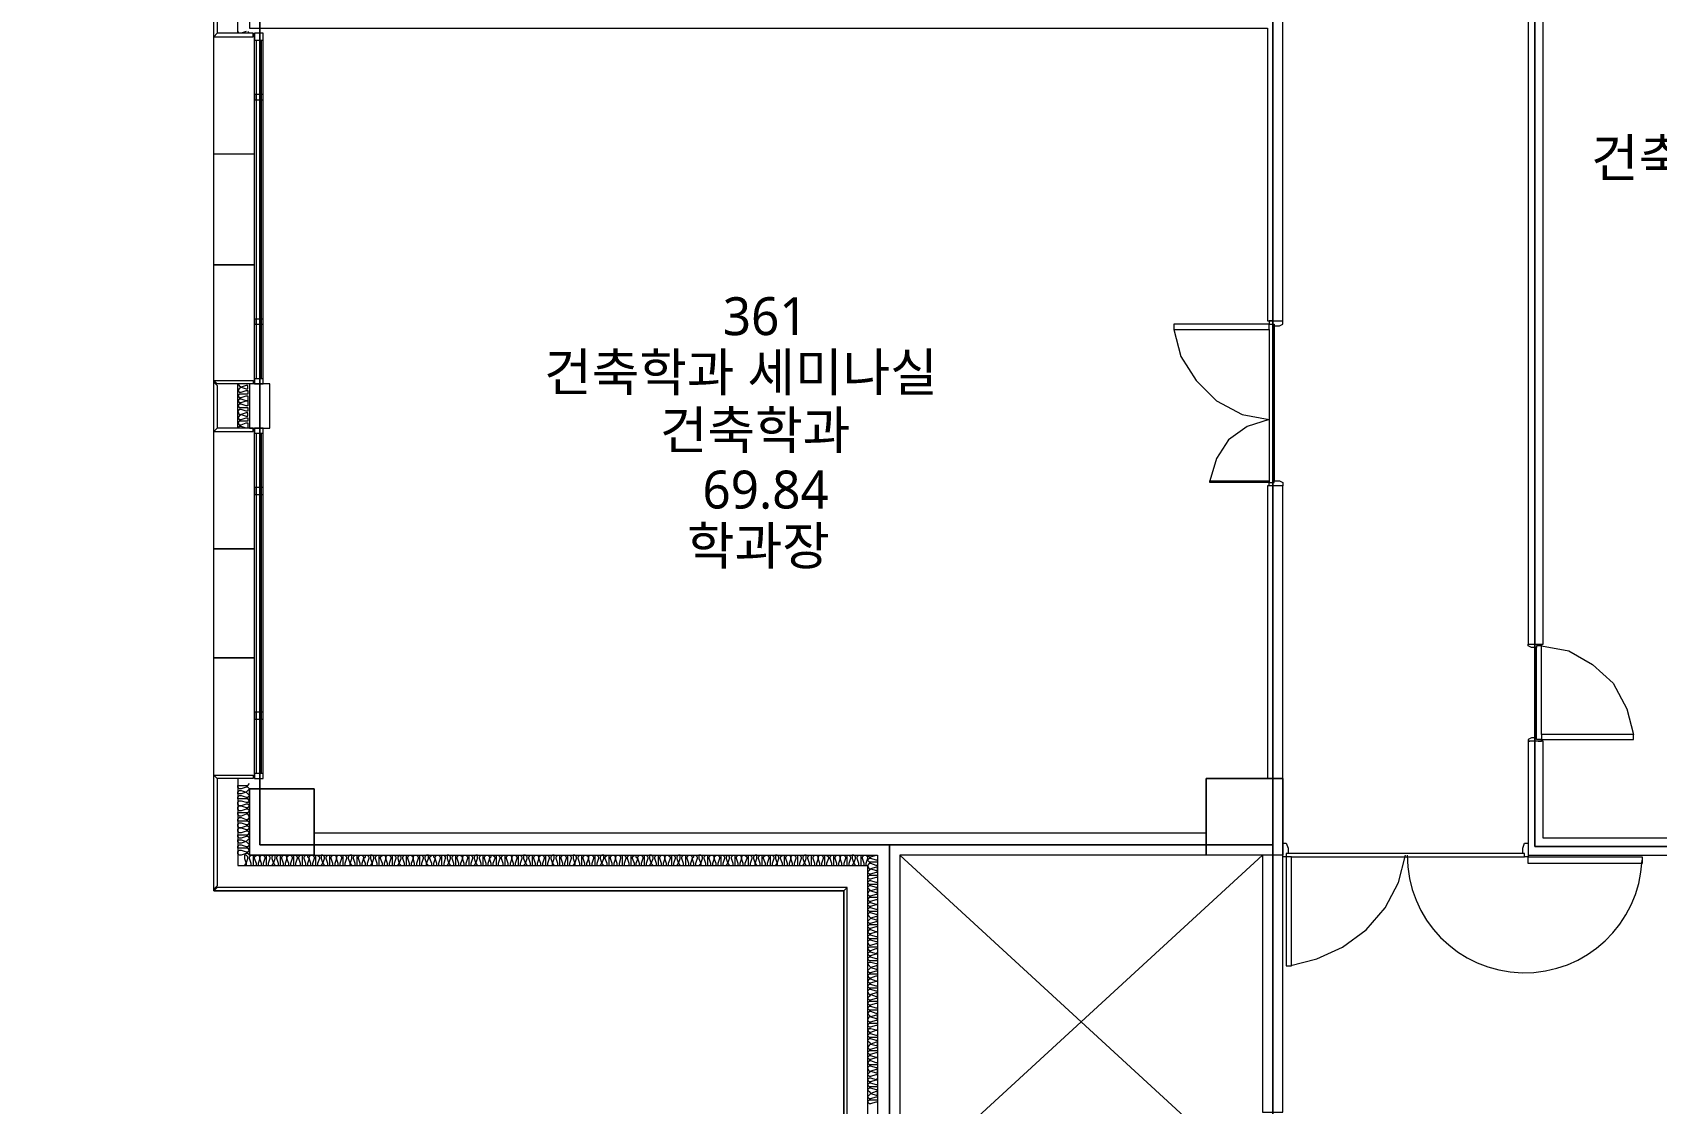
# Model space of a CAD drawing. Header units: millimetres. Extents: x -4020 to 126975, y -1911 to 106713.
# Drawn here: x 60364 to 75194, y 39855 to 49640 of the extents above; entities that cross this region are included whole.
import ezdxf

# ---------------------------------------------------------------- set-up
doc = ezdxf.new("R2010")
doc.units = ezdxf.units.MM
doc.layers.add('PDF_문자', color=7, linetype='Continuous')
doc.layers.add('PDF_형상', color=7, linetype='Continuous')
doc.styles.add('PDF 맑은 고딕', font='malgun.ttf')

msp = doc.modelspace()

# ---------------------------------------------------------------- linework, layer by layer
at = {"layer": 'PDF_형상', "lineweight": 5}
for points in [[(67772, 39389), (67772, 41798), (62020, 41798), (62020, 84002)], [(79290, 42202), (74083, 42202), (74083, 53721)], [(62238, 49633), (62238, 51918)], [(68487, 50674), (68487, 51280), (62533, 51280), (62533, 51918), (62346, 51918), (62346, 49679), (71642, 49679), (71642, 47006), (71782, 47006), (71782, 49881), (70290, 49881)], [(45434, 38969), (49196, 38969), (52942, 38969), (56688, 38969), (60434, 38969), (64445, 38969), (68191, 38969), (68191, 42218), (62440, 42218), (62440, 46073), (62440, 49773)], [(71689, 49773), (71689, 42218), (71689, 34539), (71689, 30979), (68191, 30979), (67041, 30979), (67041, 29704), (64445, 29704), (60434, 29704), (56688, 29704), (52942, 29704), (49196, 29704), (45434, 29704)], [(62315, 49648), (62269, 49633), (62253, 49633), (62238, 49648)], [(62346, 49633), (62331, 49648)], [(62393, 46430), (62393, 49633)], [(62409, 46477), (62409, 49571)], [(62455, 46477), (62455, 49571)], [(62471, 46430), (62471, 49633)], [(62393, 48529), (62020, 48529)], [(70787, 46928), (70849, 46679), (70989, 46462), (71176, 46275), (71409, 46151), (71658, 46104), (71456, 46042), (71285, 45918), (71176, 45747), (71114, 45544)], [(71689, 47006), (71658, 47006), (71658, 46975), (71704, 46975), (71704, 46959), (71751, 46959), (71782, 46975), (71782, 47006)], [(71658, 46928), (71658, 45544)], [(71704, 46959), (71704, 45544)], [(62393, 42824), (62393, 46026)], [(62409, 42871), (62409, 45980)], [(62455, 42871), (62455, 45980)], [(62471, 42824), (62471, 46026)], [(71689, 45498), (71658, 45498), (71658, 45529), (71704, 45529), (71704, 45544), (71751, 45544), (71782, 45529), (71782, 45498)], [(71782, 42218), (71782, 42233), (71813, 42233), (71829, 42187), (71829, 42140), (71813, 42140), (71813, 42109), (71782, 42109), (71782, 42125), (68285, 42125), (68285, 39078), (71596, 42125), (71596, 39777), (71782, 39777), (71782, 45498), (71642, 45498), (71642, 42824)], [(74114, 44052), (74145, 44052), (74145, 44037), (74098, 44037), (74098, 44021), (74052, 44021), (74021, 44037), (74021, 44052), (74036, 44052)], [(74098, 43197), (74098, 44021)], [(74145, 43228), (74145, 44037), (74394, 43990), (74611, 43866), (74798, 43695), (74922, 43461), (74984, 43228)], [(74114, 43166), (74145, 43166), (74145, 43182), (74098, 43182), (74098, 43197), (74052, 43197), (74021, 43182), (74021, 43166), (74036, 43166)], [(80440, 42280), (74160, 42280), (74160, 43166), (74021, 43166), (74021, 42125), (79197, 42125), (79197, 42031), (79383, 42031), (79383, 42125), (81047, 42125), (81047, 42731), (80440, 42731), (81047, 42731), (81047, 42125), (79383, 42125), (79383, 42031), (79197, 42031), (79197, 42125)], [(62238, 42824), (62238, 42031), (67989, 42031), (67989, 39171)], [(62346, 42125), (62331, 42140), (62315, 42140), (62269, 42125), (62253, 42125), (62238, 42140), (62238, 42156), (62253, 42171), (62269, 42171), (62315, 42156), (62331, 42156), (62346, 42171), (62331, 42187), (62315, 42187), (62269, 42187), (62253, 42187), (62238, 42187), (62238, 42202), (62253, 42218), (62269, 42218), (62315, 42202), (62331, 42202), (62346, 42218), (62331, 42233), (62315, 42249), (62269, 42233), (62253, 42233), (62238, 42249), (62238, 42265), (62253, 42265), (62269, 42265), (62315, 42249), (62331, 42265), (62346, 42280), (62331, 42296), (62315, 42296), (62269, 42280), (62253, 42280), (62238, 42296), (62238, 42311), (62253, 42311), (62269, 42311), (62315, 42311), (62331, 42311), (62346, 42327), (62331, 42342), (62315, 42342), (62269, 42327), (62253, 42327), (62238, 42342), (62238, 42358), (62253, 42373), (62269, 42373), (62253, 42373), (62238, 42389), (62238, 42404), (62253, 42420), (62269, 42420), (62315, 42404), (62331, 42404), (62346, 42420), (62331, 42436), (62315, 42436), (62269, 42436), (62253, 42436), (62238, 42436), (62238, 42451), (62253, 42467), (62269, 42467), (62315, 42451), (62331, 42451), (62346, 42467), (62331, 42498), (62315, 42498), (62269, 42482), (62253, 42482), (62238, 42498), (62238, 42513), (62253, 42513), (62269, 42513), (62315, 42513), (62331, 42513), (62346, 42529), (62331, 42544), (62315, 42544), (62269, 42529), (62253, 42529), (62238, 42544), (62238, 42560), (62253, 42575), (62269, 42575), (62253, 42575), (62238, 42591), (62238, 42607), (62253, 42622), (62269, 42622), (62315, 42607), (62331, 42607), (62346, 42622), (62331, 42638), (62315, 42638), (62269, 42638), (62253, 42638), (62238, 42638), (62238, 42653), (62253, 42669), (62269, 42669), (62315, 42653), (62331, 42653), (62346, 42669), (62331, 42684), (62315, 42700), (62269, 42684), (62253, 42684), (62238, 42684), (62238, 42700), (62253, 42715), (62269, 42715), (62315, 42700), (62331, 42715), (62346, 42731), (62331, 42746), (62315, 42746), (62269, 42731), (62253, 42731), (62238, 42746), (62238, 42762), (62253, 42762), (62269, 42762), (62315, 42762), (62331, 42762), (62346, 42778)], [(62937, 42125), (62937, 42731), (62346, 42731), (62346, 42125), (68082, 42125), (68082, 30777), (69404, 30777), (69404, 30979), (68285, 30979), (68285, 34430), (71689, 34430), (71689, 31181), (71487, 31181), (71487, 30979), (71269, 30979), (71269, 30777), (71891, 30777), (71891, 39078), (66326, 39078), (66326, 38876), (68082, 38876)], [(71782, 42824), (71083, 42824), (71083, 42125)], [(62937, 42327), (71083, 42327)], [(62284, 42031), (62300, 42031), (62315, 42047), (62315, 42031), (62346, 42031), (62362, 42031), (62362, 42047), (62346, 42094), (62346, 42109), (62362, 42125), (62378, 42125), (62378, 42109), (62378, 42094), (62378, 42047), (62378, 42031), (62393, 42031), (62409, 42031), (62409, 42047), (62393, 42094), (62393, 42109), (62409, 42125), (62424, 42125), (62440, 42109), (62440, 42094), (62424, 42047), (62424, 42031), (62440, 42031), (62455, 42031), (62455, 42047), (62440, 42094), (62440, 42109), (62455, 42125), (62471, 42125), (62486, 42109), (62486, 42094), (62471, 42047), (62471, 42031), (62486, 42031), (62502, 42031), (62502, 42047), (62502, 42094), (62502, 42109), (62502, 42125), (62517, 42125), (62533, 42109), (62533, 42094), (62517, 42047), (62517, 42031), (62533, 42031), (62549, 42031), (62564, 42047), (62580, 42031), (62595, 42031), (62611, 42031), (62611, 42047), (62595, 42094), (62595, 42109), (62611, 42125), (62626, 42125), (62626, 42109), (62626, 42094), (62626, 42047), (62626, 42031), (62642, 42031), (62657, 42031), (62657, 42047), (62642, 42094), (62642, 42109), (62657, 42125), (62673, 42125), (62688, 42109), (62688, 42094), (62673, 42047), (62673, 42031), (62688, 42031), (62704, 42031), (62704, 42047), (62688, 42094), (62688, 42109), (62704, 42125), (62720, 42125), (62735, 42109), (62735, 42094), (62720, 42047), (62720, 42031), (62735, 42031), (62751, 42031), (62751, 42047), (62751, 42094), (62751, 42109), (62751, 42125), (62766, 42125), (62782, 42109), (62782, 42094), (62766, 42047), (62766, 42031), (62782, 42031), (62813, 42031), (62813, 42047), (62797, 42094), (62797, 42109), (62813, 42125), (62828, 42125), (62828, 42109), (62828, 42094), (62828, 42047), (62828, 42031), (62844, 42031), (62859, 42031), (62859, 42047), (62844, 42094), (62844, 42109), (62859, 42125), (62875, 42125), (62875, 42109), (62891, 42094), (62875, 42047), (62875, 42031), (62891, 42031), (62906, 42031), (62906, 42047), (62891, 42094), (62891, 42109), (62906, 42125), (62922, 42125), (62937, 42109), (62937, 42094), (62922, 42047), (62922, 42031), (62937, 42031), (62953, 42031), (62953, 42047), (62953, 42094), (62953, 42109), (62953, 42125), (62968, 42125), (62984, 42109), (62984, 42094), (62968, 42047), (62968, 42031), (62984, 42031), (62999, 42031), (63015, 42047), (63030, 42031), (63046, 42031), (63062, 42031), (63062, 42047), (63046, 42094), (63046, 42109), (63062, 42125), (63077, 42125), (63077, 42109), (63077, 42094), (63077, 42047), (63077, 42031), (63093, 42031), (63108, 42031), (63108, 42047), (63093, 42094), (63093, 42109), (63108, 42125), (63124, 42125), (63139, 42109), (63139, 42094), (63124, 42047), (63124, 42031), (63139, 42031), (63155, 42031), (63155, 42047), (63139, 42094), (63139, 42109), (63155, 42125), (63170, 42125), (63186, 42109), (63186, 42094), (63170, 42047), (63170, 42031), (63186, 42031), (63201, 42031), (63201, 42047), (63201, 42094), (63201, 42109), (63201, 42125), (63217, 42125), (63233, 42109), (63233, 42094), (63217, 42047), (63217, 42031), (63233, 42031), (63264, 42031), (63264, 42047), (63279, 42031), (63295, 42031), (63310, 42031), (63310, 42047), (63295, 42094), (63295, 42109), (63310, 42125), (63326, 42125), (63326, 42109), (63326, 42094), (63326, 42047), (63326, 42031), (63341, 42031), (63357, 42031), (63357, 42047), (63341, 42094), (63341, 42109), (63357, 42125), (63372, 42125), (63388, 42109), (63388, 42094), (63372, 42047), (63372, 42031), (63388, 42031), (63404, 42031), (63404, 42047), (63388, 42094), (63404, 42109), (63404, 42125), (63419, 42125), (63435, 42109), (63435, 42094), (63419, 42047), (63419, 42031), (63435, 42031), (63450, 42031), (63466, 42047), (63466, 42031), (63497, 42031), (63512, 42031), (63512, 42047), (63497, 42094), (63497, 42109), (63512, 42125), (63528, 42125), (63528, 42109), (63528, 42094), (63528, 42047), (63528, 42031), (63543, 42031), (63559, 42031), (63559, 42047), (63543, 42094), (63543, 42109), (63559, 42125), (63575, 42125), (63590, 42109), (63590, 42094), (63575, 42047), (63575, 42031), (63590, 42031), (63606, 42031), (63606, 42047), (63590, 42094), (63590, 42109), (63606, 42125), (63621, 42125), (63637, 42109), (63637, 42094), (63621, 42047), (63621, 42031), (63637, 42031), (63652, 42031), (63652, 42047), (63652, 42094), (63652, 42109), (63652, 42125), (63668, 42125), (63683, 42109), (63683, 42094), (63668, 42047), (63668, 42031), (63683, 42031), (63699, 42031), (63714, 42047), (63730, 42031), (63746, 42031), (63761, 42031), (63761, 42047), (63746, 42094), (63746, 42109), (63761, 42125), (63777, 42125), (63777, 42109), (63777, 42094), (63777, 42047), (63777, 42031), (63792, 42031), (63808, 42031), (63808, 42047), (63792, 42094), (63792, 42109), (63808, 42125), (63823, 42125), (63839, 42109), (63839, 42094), (63823, 42047), (63823, 42031), (63839, 42031), (63854, 42031), (63854, 42047), (63839, 42094), (63839, 42109), (63854, 42125), (63870, 42125), (63885, 42109), (63885, 42094), (63870, 42047), (63870, 42031), (63885, 42031), (63901, 42031), (63901, 42047), (63901, 42094), (63901, 42109), (63901, 42125), (63916, 42125), (63932, 42109), (63932, 42094), (63916, 42047), (63916, 42031), (63932, 42031), (63963, 42031), (63963, 42047), (63979, 42031), (63994, 42031), (64010, 42031), (64010, 42047), (63994, 42094), (63994, 42109), (64010, 42125), (64025, 42125), (64025, 42109), (64041, 42094), (64025, 42047), (64025, 42031), (64041, 42031), (64056, 42031), (64056, 42047), (64041, 42094), (64041, 42109), (64056, 42125), (64072, 42125), (64087, 42109), (64087, 42094), (64072, 42047), (64072, 42031), (64087, 42031), (64103, 42031), (64103, 42047), (64103, 42094), (64103, 42109), (64103, 42125), (64119, 42125), (64134, 42109), (64134, 42094), (64119, 42047), (64119, 42031), (64134, 42031), (64150, 42031), (64165, 42047), (64181, 42031), (64196, 42031), (64212, 42031), (64212, 42047), (64196, 42094), (64196, 42109), (64212, 42125), (64227, 42125), (64227, 42109), (64227, 42094), (64227, 42047), (64227, 42031), (64243, 42031), (64258, 42031), (64258, 42047), (64243, 42094), (64243, 42109), (64258, 42125), (64274, 42125), (64290, 42109), (64290, 42094), (64274, 42047), (64274, 42031), (64290, 42031), (64305, 42031), (64305, 42047), (64290, 42094), (64290, 42109), (64305, 42125), (64321, 42125), (64336, 42109), (64336, 42094), (64321, 42047), (64321, 42031), (64336, 42031), (64352, 42031), (64352, 42047), (64352, 42094), (64352, 42109), (64352, 42125), (64367, 42125), (64383, 42109), (64383, 42094), (64367, 42047), (64367, 42031), (64383, 42031), (64398, 42031), (64414, 42047), (64429, 42031), (64445, 42031), (64461, 42031), (64461, 42047), (64445, 42094), (64445, 42109), (64461, 42125), (64476, 42125), (64476, 42109), (64476, 42094), (64476, 42047), (64476, 42031), (64492, 42031), (64507, 42031), (64507, 42047), (64492, 42094), (64492, 42109), (64507, 42125), (64523, 42125), (64538, 42109), (64538, 42094), (64523, 42047), (64523, 42031), (64538, 42031), (64554, 42031), (64554, 42047), (64538, 42094), (64554, 42109), (64554, 42125), (64569, 42125), (64585, 42109), (64585, 42094), (64569, 42047), (64569, 42031), (64585, 42031), (64600, 42031), (64600, 42047), (64600, 42094), (64600, 42109), (64600, 42125), (64616, 42125), (64632, 42109), (64632, 42094), (64616, 42047), (64616, 42031), (64647, 42031), (64663, 42031), (64663, 42047), (64647, 42094), (64647, 42109), (64663, 42125), (64678, 42125), (64678, 42109), (64678, 42094), (64678, 42047), (64678, 42031), (64694, 42031), (64709, 42031), (64709, 42047), (64694, 42094), (64694, 42109), (64709, 42125), (64725, 42125), (64740, 42109), (64740, 42094), (64725, 42047), (64725, 42031), (64740, 42031), (64756, 42031), (64756, 42047), (64740, 42094), (64740, 42109), (64756, 42125), (64771, 42125), (64787, 42109), (64787, 42094), (64771, 42047), (64771, 42031), (64787, 42031), (64803, 42031), (64803, 42047), (64803, 42094), (64803, 42109), (64803, 42125), (64818, 42125), (64834, 42109), (64834, 42094), (64818, 42047), (64818, 42031), (64834, 42031), (64849, 42031), (64865, 42047), (64880, 42031), (64896, 42031), (64911, 42031), (64911, 42047), (64896, 42094), (64896, 42109), (64911, 42125), (64927, 42125), (64927, 42109), (64927, 42094), (64927, 42047), (64927, 42031), (64942, 42031), (64958, 42031), (64958, 42047), (64942, 42094), (64942, 42109), (64958, 42125), (64974, 42125), (64989, 42109), (64989, 42094), (64974, 42047), (64974, 42031), (64989, 42031), (65005, 42031), (65005, 42047), (64989, 42094), (64989, 42109), (65005, 42125), (65020, 42125), (65036, 42109), (65036, 42094), (65020, 42047), (65020, 42031), (65036, 42031), (65051, 42031), (65051, 42047), (65051, 42094), (65051, 42109), (65051, 42125), (65067, 42125), (65082, 42109), (65082, 42094), (65067, 42047), (65067, 42031), (65082, 42031), (65113, 42031), (65113, 42047), (65129, 42031), (65145, 42031), (65160, 42031), (65160, 42047), (65145, 42094), (65145, 42109), (65160, 42125), (65176, 42125), (65176, 42109), (65176, 42094), (65176, 42047), (65176, 42031), (65191, 42031), (65207, 42031), (65207, 42047), (65191, 42094), (65191, 42109), (65207, 42125), (65222, 42125), (65238, 42109), (65238, 42094), (65222, 42047), (65222, 42031), (65238, 42031), (65253, 42031), (65253, 42047), (65253, 42094), (65253, 42109), (65253, 42125), (65269, 42125), (65284, 42109), (65284, 42094), (65269, 42047), (65269, 42031), (65284, 42031), (65300, 42031), (65316, 42047), (65316, 42031), (65347, 42031), (65362, 42031), (65362, 42047), (65347, 42094), (65347, 42109), (65362, 42125), (65378, 42125), (65378, 42109), (65378, 42094), (65378, 42047), (65378, 42031), (65393, 42031), (65409, 42031), (65409, 42047), (65393, 42094), (65393, 42109), (65409, 42125), (65424, 42125), (65440, 42109), (65440, 42094), (65424, 42047), (65424, 42031), (65440, 42031), (65455, 42031), (65455, 42047), (65440, 42094), (65440, 42109), (65455, 42125), (65471, 42125), (65487, 42109), (65487, 42094), (65471, 42047), (65471, 42031), (65487, 42031), (65502, 42031), (65502, 42047), (65502, 42094), (65502, 42109), (65502, 42125), (65518, 42125), (65533, 42109), (65533, 42094), (65518, 42047), (65518, 42031), (65533, 42031), (65549, 42031), (65564, 42047), (65580, 42031), (65595, 42031), (65611, 42031), (65611, 42047), (65595, 42094), (65595, 42109), (65611, 42125), (65626, 42125), (65626, 42109), (65626, 42094), (65626, 42047), (65626, 42031), (65642, 42031), (65657, 42031), (65657, 42047), (65642, 42094), (65642, 42109), (65657, 42125), (65673, 42125), (65689, 42109), (65689, 42094), (65673, 42047), (65673, 42031), (65689, 42031), (65704, 42031), (65704, 42047), (65689, 42094), (65689, 42109), (65704, 42125), (65720, 42125), (65735, 42109), (65735, 42094), (65720, 42047), (65720, 42031), (65735, 42031), (65751, 42031), (65751, 42047), (65751, 42094), (65751, 42109), (65751, 42125), (65766, 42125), (65782, 42109), (65782, 42094), (65766, 42047), (65766, 42031), (65782, 42031), (65813, 42031), (65813, 42047), (65797, 42094), (65797, 42109), (65813, 42125), (65828, 42125), (65828, 42109), (65828, 42094), (65828, 42047), (65828, 42031), (65844, 42031), (65860, 42031), (65860, 42047), (65844, 42094), (65844, 42109), (65860, 42125), (65875, 42125), (65875, 42109), (65891, 42094), (65875, 42047), (65875, 42031), (65891, 42031), (65906, 42031), (65906, 42047), (65891, 42094), (65891, 42109), (65906, 42125), (65922, 42125), (65937, 42109), (65937, 42094), (65922, 42047), (65922, 42031), (65937, 42031), (65953, 42031), (65953, 42047), (65953, 42094), (65953, 42109), (65953, 42125), (65968, 42125), (65984, 42109), (65984, 42094), (65968, 42047), (65968, 42031), (65984, 42031), (65999, 42031), (66015, 42047), (66031, 42031), (66046, 42031), (66062, 42031), (66062, 42047), (66046, 42094), (66046, 42109), (66062, 42125), (66077, 42125), (66077, 42109), (66077, 42094), (66077, 42047), (66077, 42031), (66093, 42031), (66108, 42031), (66108, 42047), (66093, 42094), (66093, 42109), (66108, 42125), (66124, 42125), (66139, 42109), (66139, 42094), (66124, 42047), (66124, 42031), (66139, 42031), (66155, 42031), (66155, 42047), (66139, 42094), (66139, 42109), (66155, 42125), (66170, 42125), (66186, 42109), (66186, 42094), (66170, 42047), (66170, 42031), (66186, 42031), (66202, 42031), (66202, 42047), (66202, 42094), (66202, 42109), (66202, 42125), (66217, 42125), (66233, 42109), (66233, 42094), (66217, 42047), (66217, 42031), (66233, 42031), (66248, 42031), (66264, 42047), (66279, 42031), (66295, 42031), (66310, 42031), (66310, 42047), (66295, 42094), (66295, 42109), (66310, 42125), (66326, 42125), (66326, 42109), (66326, 42094), (66326, 42047), (66326, 42031), (66341, 42031), (66357, 42031), (66357, 42047), (66341, 42094), (66341, 42109), (66357, 42125), (66373, 42125), (66388, 42109), (66388, 42094), (66373, 42047), (66373, 42031), (66388, 42031), (66404, 42031), (66404, 42047), (66388, 42094), (66404, 42109), (66404, 42125), (66419, 42125), (66435, 42109), (66435, 42094), (66419, 42047), (66419, 42031), (66435, 42031), (66450, 42031), (66466, 42047), (66466, 42031), (66497, 42031), (66512, 42031), (66512, 42047), (66497, 42094), (66497, 42109), (66512, 42125), (66528, 42125), (66528, 42109), (66528, 42094), (66528, 42047), (66528, 42031), (66544, 42031), (66559, 42031), (66559, 42047), (66544, 42094), (66544, 42109), (66559, 42125), (66575, 42125), (66590, 42109), (66590, 42094), (66575, 42047), (66575, 42031), (66590, 42031), (66606, 42031), (66606, 42047), (66590, 42094), (66590, 42109), (66606, 42125), (66621, 42125), (66637, 42109), (66637, 42094), (66621, 42047), (66621, 42031), (66637, 42031), (66652, 42031), (66652, 42047), (66652, 42094), (66652, 42109), (66652, 42125), (66668, 42125), (66683, 42109), (66683, 42094), (66668, 42047), (66668, 42031), (66683, 42031), (66699, 42031), (66715, 42047), (66730, 42031), (66746, 42031), (66761, 42031), (66761, 42047), (66746, 42094), (66746, 42109), (66761, 42125), (66777, 42125), (66777, 42109), (66777, 42094), (66777, 42047), (66777, 42031), (66792, 42031), (66808, 42031), (66808, 42047), (66792, 42094), (66792, 42109), (66808, 42125), (66823, 42125), (66839, 42109), (66839, 42094), (66823, 42047), (66823, 42031), (66839, 42031), (66854, 42031), (66854, 42047), (66839, 42094), (66839, 42109), (66854, 42125), (66870, 42125), (66886, 42109), (66886, 42094), (66870, 42047), (66870, 42031), (66886, 42031), (66901, 42031), (66901, 42047), (66901, 42094), (66901, 42109), (66901, 42125), (66917, 42125), (66932, 42109), (66932, 42094), (66917, 42047), (66917, 42031), (66932, 42031), (66963, 42031), (66963, 42047), (66979, 42031), (66994, 42031), (67010, 42031), (67010, 42047), (66994, 42094), (66994, 42109), (67010, 42125), (67025, 42125), (67025, 42109), (67025, 42094), (67025, 42047), (67025, 42031), (67041, 42031), (67057, 42031), (67057, 42047), (67041, 42094), (67041, 42109), (67057, 42125), (67072, 42125), (67088, 42109), (67088, 42094), (67072, 42047), (67072, 42031), (67088, 42031), (67103, 42031), (67103, 42047), (67103, 42094), (67103, 42109), (67103, 42125), (67119, 42125), (67134, 42109), (67134, 42094), (67119, 42047), (67119, 42031), (67134, 42031), (67150, 42031), (67165, 42047), (67165, 42031), (67196, 42031), (67212, 42031), (67212, 42047), (67196, 42094), (67196, 42109), (67212, 42125), (67228, 42125), (67228, 42109), (67228, 42094), (67228, 42047), (67228, 42031), (67243, 42031), (67259, 42031), (67259, 42047), (67243, 42094), (67243, 42109), (67259, 42125), (67274, 42125), (67290, 42109), (67290, 42094), (67274, 42047), (67274, 42031), (67290, 42031), (67305, 42031), (67305, 42047), (67290, 42094), (67290, 42109), (67305, 42125), (67321, 42125), (67336, 42109), (67336, 42094), (67321, 42047), (67321, 42031), (67336, 42031), (67352, 42031), (67352, 42047), (67352, 42094), (67352, 42109), (67352, 42125), (67367, 42125), (67383, 42109), (67383, 42094), (67367, 42047), (67367, 42031), (67383, 42031), (67399, 42031), (67414, 42047), (67430, 42031), (67445, 42031), (67461, 42031), (67461, 42047), (67445, 42094), (67445, 42109), (67461, 42125), (67476, 42125), (67476, 42109), (67476, 42094), (67476, 42047), (67476, 42031), (67492, 42031), (67507, 42031), (67507, 42047), (67492, 42094), (67492, 42109), (67507, 42125), (67523, 42125), (67538, 42109), (67538, 42094), (67523, 42047), (67523, 42031), (67538, 42031), (67554, 42031), (67554, 42047), (67538, 42094), (67538, 42109), (67554, 42125), (67569, 42125), (67585, 42109), (67585, 42094), (67569, 42047), (67569, 42031), (67585, 42031), (67601, 42031), (67601, 42047), (67601, 42094), (67601, 42109), (67601, 42125), (67616, 42125), (67632, 42109), (67632, 42094), (67616, 42047), (67616, 42031), (67647, 42031), (67663, 42031), (67663, 42047), (67647, 42094), (67647, 42109), (67663, 42125), (67678, 42125), (67678, 42109), (67678, 42094), (67678, 42047), (67678, 42031), (67694, 42031), (67709, 42031), (67709, 42047), (67694, 42094), (67694, 42109), (67709, 42125), (67725, 42125), (67740, 42109), (67740, 42094), (67725, 42047), (67725, 42031), (67740, 42031), (67756, 42031), (67756, 42047), (67740, 42094), (67740, 42109), (67756, 42125), (67772, 42125), (67787, 42109), (67787, 42094), (67772, 42047), (67772, 42031), (67787, 42031), (67803, 42031), (67803, 42047), (67803, 42094), (67803, 42109), (67803, 42125), (67818, 42125), (67834, 42109), (67834, 42094), (67818, 42047), (67818, 42031), (67834, 42031), (67849, 42031), (67865, 42047), (67880, 42031), (67896, 42031), (67911, 42031), (67911, 42047), (67896, 42094), (67896, 42109), (67911, 42125), (67927, 42125), (67927, 42109), (67927, 42094), (67927, 42047), (67927, 42031), (67943, 42031), (67958, 42031), (67958, 42047), (67943, 42094), (67943, 42109), (67958, 42125), (67974, 42125), (67989, 42109), (67989, 42094), (67974, 42047), (67974, 42031), (67989, 42031), (68005, 42000), (68020, 42000), (68005, 41985), (67989, 41969), (68005, 41954), (68020, 41954), (68067, 41969), (68082, 41969), (68082, 41954), (68082, 41938), (68067, 41938), (68020, 41938), (68005, 41938), (67989, 41923), (68005, 41907), (68020, 41907), (68067, 41923), (68082, 41923), (68082, 41907), (68082, 41891), (68082, 41876), (68067, 41876), (68020, 41891), (68005, 41891), (67989, 41876), (68005, 41860), (68020, 41860), (68067, 41860), (68082, 41860), (68082, 41845), (68082, 41829), (68067, 41829), (68020, 41845), (68005, 41845), (67989, 41829), (68005, 41814), (68020, 41798), (68005, 41798), (67989, 41767), (68005, 41752), (68020, 41752), (68067, 41767), (68082, 41767), (68082, 41752), (68082, 41736), (68067, 41736), (68020, 41736), (68005, 41736), (67989, 41720), (68005, 41705), (68020, 41705), (68067, 41720), (68082, 41720), (68082, 41705), (68082, 41689), (68082, 41674), (68067, 41674), (68020, 41689), (68005, 41689), (67989, 41674), (68005, 41658), (68020, 41658), (68067, 41674), (68082, 41674), (68082, 41658), (68082, 41643), (68082, 41627), (68067, 41627), (68020, 41643), (68005, 41643), (67989, 41627), (68005, 41612), (68020, 41612), (68067, 41612), (68082, 41612), (68082, 41596), (68082, 41581), (68067, 41581), (68020, 41596), (68005, 41596), (67989, 41581), (68005, 41565), (68020, 41549), (68005, 41534), (67989, 41518), (68005, 41503), (68020, 41503), (68067, 41518), (68082, 41518), (68082, 41503), (68082, 41487), (68067, 41487), (68020, 41487), (68005, 41487), (67989, 41472), (68005, 41456), (68020, 41456), (68067, 41472), (68082, 41472), (68082, 41456), (68082, 41441), (68082, 41425), (68067, 41425), (68020, 41441), (68005, 41441), (67989, 41425), (68005, 41410), (68020, 41410), (68067, 41425), (68082, 41425), (68082, 41410), (68082, 41394), (68082, 41378), (68067, 41378), (68020, 41394), (68005, 41394), (67989, 41378), (68005, 41363), (68020, 41363), (68067, 41363), (68082, 41363), (68082, 41347), (68082, 41332), (68067, 41332), (68020, 41347), (68005, 41347), (67989, 41332), (68005, 41301), (68020, 41301), (68067, 41316), (68082, 41316), (68082, 41301), (68082, 41285), (68067, 41285), (68020, 41285), (68005, 41285), (67989, 41270), (68005, 41254), (68020, 41254), (68067, 41270), (68082, 41270), (68082, 41254), (68082, 41239), (68067, 41223), (68020, 41239), (68005, 41239), (67989, 41223), (68005, 41207), (68020, 41207), (68067, 41223), (68082, 41223), (68082, 41207), (68082, 41192), (68082, 41176), (68067, 41176), (68020, 41192), (68005, 41192), (67989, 41176), (68005, 41161), (68020, 41161), (68067, 41161), (68082, 41161), (68082, 41145), (68082, 41130), (68067, 41130), (68020, 41145), (68005, 41145), (67989, 41130), (68005, 41114), (68020, 41099), (68005, 41083), (67989, 41068), (68005, 41052), (68020, 41052), (68067, 41068), (68082, 41068), (68082, 41052), (68082, 41036), (68067, 41036), (68020, 41036), (68005, 41036), (67989, 41021), (68005, 41005), (68020, 41005), (68067, 41021), (68082, 41021), (68082, 41005), (68082, 40990), (68082, 40974), (68067, 40974), (68020, 40990), (68005, 40990), (67989, 40974), (68005, 40959), (68020, 40959), (68067, 40974), (68082, 40974), (68082, 40959), (68082, 40943), (68082, 40928), (68067, 40928), (68020, 40943), (68005, 40943), (67989, 40928), (68005, 40912), (68020, 40912), (68067, 40912), (68082, 40912), (68082, 40897), (68082, 40881), (68067, 40881), (68020, 40897), (68005, 40897), (67989, 40881), (68005, 40850), (68020, 40850), (68005, 40834), (67989, 40819), (68005, 40803), (68020, 40803), (68067, 40819), (68082, 40819), (68082, 40803), (68082, 40788), (68067, 40788), (68020, 40788), (68005, 40788), (67989, 40772), (68005, 40757), (68020, 40757), (68067, 40772), (68082, 40772), (68082, 40757), (68082, 40741), (68082, 40726), (68067, 40726), (68020, 40741), (68005, 40741), (67989, 40726), (68005, 40710), (68020, 40710), (68067, 40710), (68082, 40710), (68082, 40695), (68082, 40679), (68067, 40679), (68020, 40695), (68005, 40695), (67989, 40679), (68005, 40663), (68020, 40648), (68005, 40648), (67989, 40617), (68005, 40601), (68020, 40601), (68067, 40617), (68082, 40617), (68082, 40601), (68082, 40586), (68067, 40586), (68020, 40586), (68005, 40586), (67989, 40570), (68005, 40555), (68020, 40555), (68067, 40570), (68082, 40570), (68082, 40555), (68082, 40539), (68082, 40524), (68067, 40524), (68020, 40539), (68005, 40539), (67989, 40524), (68005, 40508), (68020, 40508), (68067, 40524), (68082, 40524), (68082, 40508), (68082, 40492), (68082, 40477), (68067, 40477), (68020, 40492), (68005, 40492), (67989, 40477), (68005, 40461), (68020, 40461), (68067, 40461), (68082, 40461), (68082, 40446), (68082, 40430), (68067, 40430), (68020, 40446), (68005, 40446), (67989, 40430), (68005, 40415), (68020, 40399), (68005, 40384), (67989, 40368), (68005, 40353), (68020, 40353), (68067, 40368), (68082, 40368), (68082, 40353), (68082, 40337), (68067, 40337), (68020, 40337), (68005, 40337), (67989, 40321), (68005, 40306), (68020, 40306), (68067, 40321), (68082, 40321), (68082, 40306), (68082, 40290), (68082, 40275), (68067, 40275), (68020, 40290), (68005, 40290), (67989, 40275), (68005, 40259), (68020, 40259), (68067, 40275), (68082, 40275), (68082, 40259), (68082, 40244), (68082, 40228), (68067, 40228), (68020, 40244), (68005, 40244), (67989, 40228), (68005, 40213), (68020, 40213), (68067, 40213), (68082, 40213), (68082, 40197), (68082, 40182), (68067, 40182), (68020, 40197), (68005, 40197), (67989, 40182), (68005, 40150), (68020, 40150), (68005, 40135), (67989, 40119), (68005, 40104), (68020, 40104), (68067, 40119), (68082, 40119), (68082, 40104), (68082, 40088), (68067, 40073), (68020, 40088), (68005, 40088), (67989, 40073), (68005, 40057), (68020, 40057), (68067, 40073), (68082, 40073), (68082, 40057), (68082, 40042), (68082, 40026), (68067, 40026), (68020, 40042), (68005, 40042), (67989, 40026), (68005, 40011), (68020, 40011), (68067, 40011), (68082, 40011), (68082, 39995), (68082, 39979), (68067, 39979), (68020, 39995), (68005, 39995), (67989, 39979), (68005, 39964), (68020, 39948), (68005, 39933), (67989, 39917), (68005, 39902), (68020, 39902), (68067, 39917), (68082, 39917), (68082, 39902), (68082, 39886), (68067, 39886), (68020, 39886), (68005, 39886), (67989, 39871), (68005, 39855), (68020, 39855), (68067, 39871), (68082, 39871), (68082, 39855), (68082, 39840)], [(67989, 42125), (68005, 42109), (68020, 42109), (68067, 42125), (68082, 42125), (68082, 42109), (68082, 42094), (68082, 42078), (68067, 42078), (68020, 42094), (68005, 42094), (67989, 42078), (68005, 42062), (68020, 42062), (68067, 42062), (68082, 42062), (68082, 42047), (68082, 42031), (68067, 42031), (68020, 42047), (68005, 42047), (67989, 42031)], [(68285, 42125), (71596, 39078), (71596, 39171), (71782, 39171), (71782, 39078)], [(73974, 42140), (71829, 42140)], [(71844, 41114), (72093, 41176), (72326, 41285), (72544, 41441), (72715, 41643), (72839, 41876), (72901, 42125)], [(74021, 42125), (74021, 42109), (73989, 42109), (73989, 42140), (73974, 42140), (73974, 42187), (73989, 42233), (74021, 42233), (74021, 42218)], [(71860, 42109), (73989, 42109)]]:
    msp.add_lwpolyline(points, dxfattribs=at)
for points in [[(74083, 53721), (74083, 42202), (79073, 42202), (80938, 42202), (80938, 53721)], [(74160, 44052), (74160, 52198), (74021, 52198), (74021, 44052)], [(62051, 49633), (62020, 49602), (62020, 51949), (62051, 51918)], [(70197, 49773), (68393, 49773), (62440, 49773), (62440, 46073), (62440, 42218), (68191, 42218), (71689, 42218), (71689, 49773)], [(62051, 49633), (62020, 49602), (62378, 49602), (62378, 49633)], [(62471, 49571), (62471, 49633), (62393, 49633), (62393, 49571)], [(62471, 49026), (62471, 49073), (62393, 49073), (62393, 49026)], [(62020, 47519), (62393, 47519)], [(62471, 46975), (62471, 47021), (62393, 47021), (62393, 46975)], [(71658, 46975), (70787, 46975), (70787, 46928), (71658, 46928)], [(62051, 46430), (62020, 46462), (62378, 46462), (62378, 46430)], [(62051, 46026), (62020, 45995), (62020, 46446), (62051, 46415)], [(62269, 46399), (62253, 46384), (62238, 46368), (62253, 46353), (62269, 46353), (62315, 46368), (62331, 46368), (62331, 46353), (62331, 46337), (62315, 46337), (62269, 46337), (62253, 46337), (62238, 46322), (62253, 46306), (62269, 46306), (62315, 46322), (62331, 46322), (62331, 46306), (62331, 46291), (62331, 46275), (62315, 46275), (62269, 46291), (62253, 46291), (62238, 46275), (62253, 46260), (62269, 46260), (62315, 46275), (62331, 46275), (62331, 46260), (62331, 46244), (62331, 46228), (62315, 46228), (62269, 46244), (62253, 46244), (62238, 46228), (62253, 46213), (62269, 46213), (62315, 46213), (62331, 46213), (62331, 46197), (62331, 46182), (62315, 46182), (62269, 46197), (62253, 46197), (62238, 46182), (62253, 46151), (62269, 46151), (62253, 46135), (62238, 46120), (62253, 46104), (62269, 46104), (62315, 46120), (62331, 46120), (62331, 46104), (62331, 46089), (62315, 46089), (62269, 46089), (62253, 46089), (62238, 46073), (62253, 46057), (62269, 46057), (62315, 46073), (62331, 46073), (62331, 46057), (62331, 46042), (62331, 46026), (62315, 46026), (62269, 46042), (62253, 46042), (62238, 46026), (62238, 46430), (62253, 46415)], [(62533, 46430), (62346, 46430), (62346, 46026), (62533, 46026)], [(62471, 46430), (62471, 46477), (62393, 46477), (62393, 46430)], [(62269, 46399), (62315, 46384), (62331, 46384), (62331, 46399), (62331, 46415), (62315, 46415)], [(62269, 46151), (62315, 46135), (62331, 46135), (62331, 46151), (62331, 46166), (62315, 46166)], [(62051, 46026), (62020, 45995), (62378, 45995), (62378, 46026)], [(62471, 45980), (62471, 46026), (62393, 46026), (62393, 45980)], [(71658, 45529), (71114, 45529), (71114, 45544), (71658, 45544)], [(62471, 45420), (62471, 45482), (62393, 45482), (62393, 45420)], [(62020, 44923), (62393, 44923)], [(62020, 43928), (62393, 43928)], [(62471, 43368), (62471, 43430), (62393, 43430), (62393, 43368)], [(74145, 43182), (74984, 43182), (74984, 43228), (74145, 43228)], [(62471, 42824), (62471, 42871), (62393, 42871), (62393, 42824)], [(62051, 41845), (62020, 41814), (62020, 42855), (62051, 42824)], [(62051, 42824), (62020, 42855), (62378, 42855), (62378, 42824)], [(62346, 42125), (62346, 42731), (62937, 42731), (62937, 42125)], [(71083, 42125), (71083, 42824), (71782, 42824), (71782, 42125)], [(62269, 42575), (62315, 42560), (62331, 42560), (62346, 42575), (62331, 42591), (62315, 42591)], [(62269, 42373), (62315, 42358), (62331, 42358), (62346, 42373), (62331, 42389), (62315, 42389)], [(62315, 42047), (62331, 42094), (62331, 42109), (62315, 42125), (62300, 42125), (62300, 42109), (62300, 42094)], [(62564, 42047), (62580, 42094), (62580, 42109), (62580, 42125), (62564, 42125), (62549, 42109), (62549, 42094)], [(63015, 42047), (63030, 42094), (63030, 42109), (63015, 42125), (62999, 42125), (62999, 42109), (62999, 42094)], [(63264, 42047), (63279, 42094), (63279, 42109), (63279, 42125), (63264, 42125), (63248, 42109), (63248, 42094)], [(63466, 42047), (63481, 42094), (63481, 42109), (63466, 42125), (63450, 42125), (63450, 42109), (63450, 42094)], [(63714, 42047), (63730, 42094), (63730, 42109), (63714, 42125), (63699, 42109), (63699, 42094)], [(63963, 42047), (63979, 42094), (63979, 42109), (63979, 42125), (63963, 42125), (63948, 42109), (63948, 42094)], [(64165, 42047), (64181, 42094), (64181, 42109), (64165, 42125), (64150, 42125), (64150, 42109), (64150, 42094)], [(64414, 42047), (64429, 42094), (64429, 42109), (64429, 42125), (64414, 42125), (64398, 42109), (64398, 42094)], [(64865, 42047), (64880, 42094), (64880, 42109), (64865, 42125), (64849, 42125), (64849, 42109), (64849, 42094)], [(65113, 42047), (65129, 42094), (65129, 42109), (65129, 42125), (65113, 42125), (65098, 42109), (65098, 42094)], [(65316, 42047), (65331, 42094), (65331, 42109), (65316, 42125), (65300, 42125), (65300, 42109), (65300, 42094)], [(65564, 42047), (65580, 42094), (65580, 42109), (65580, 42125), (65564, 42125), (65549, 42109), (65549, 42094)], [(66015, 42047), (66031, 42094), (66031, 42109), (66015, 42125), (65999, 42125), (65999, 42109), (65999, 42094)], [(66264, 42047), (66279, 42094), (66279, 42109), (66279, 42125), (66264, 42125), (66248, 42109), (66248, 42094)], [(66466, 42047), (66481, 42094), (66481, 42109), (66466, 42125), (66450, 42125), (66450, 42109), (66450, 42094)], [(66715, 42047), (66730, 42094), (66730, 42109), (66715, 42125), (66699, 42109), (66699, 42094)], [(66963, 42047), (66979, 42094), (66979, 42109), (66979, 42125), (66963, 42125), (66948, 42109), (66948, 42094)], [(67165, 42047), (67181, 42094), (67181, 42109), (67165, 42125), (67150, 42125), (67150, 42109), (67150, 42094)], [(67414, 42047), (67430, 42094), (67430, 42109), (67430, 42125), (67414, 42125), (67399, 42109), (67399, 42094)], [(67865, 42047), (67880, 42094), (67880, 42109), (67865, 42125), (67849, 42125), (67849, 42109), (67849, 42094)], [(68191, 42218), (68191, 38969), (68191, 34539), (71689, 34539), (71689, 42218)], [(68020, 42000), (68067, 41985), (68082, 41985), (68082, 42000), (68082, 42016), (68067, 42016)], [(71813, 42109), (71813, 41114), (71860, 41114), (71860, 42109)], [(74021, 42109), (75062, 42109), (75062, 42047), (74021, 42047)], [(62051, 41829), (62020, 41798), (67772, 41798), (67803, 41829)], [(67772, 39389), (67803, 39358), (67803, 41829), (67772, 41798)], [(68020, 41798), (68067, 41783), (68082, 41783), (68082, 41798), (68082, 41814), (68067, 41814)], [(68020, 41549), (68067, 41534), (68082, 41534), (68082, 41549), (68082, 41565), (68067, 41565)], [(68020, 41099), (68067, 41083), (68082, 41083), (68082, 41099), (68082, 41114), (68067, 41114)], [(68020, 40850), (68067, 40834), (68082, 40834), (68082, 40850), (68082, 40866), (68067, 40866)], [(68020, 40648), (68067, 40632), (68082, 40632), (68082, 40648), (68082, 40663), (68067, 40663)], [(68020, 40399), (68067, 40384), (68082, 40384), (68082, 40399), (68082, 40415), (68067, 40415)], [(68020, 40150), (68067, 40135), (68082, 40135), (68082, 40150), (68082, 40166), (68067, 40166)], [(68020, 39948), (68067, 39933), (68082, 39933), (68082, 39948), (68082, 39964), (68067, 39964)]]:
    msp.add_lwpolyline(points, close=True, dxfattribs=at)
msp.add_arc((73990, 42123), 1073, 179.9142, -2.4048, dxfattribs=at)

# ---------------------------------------------------------------- texts
at = {"layer": 'PDF_문자', "attachment_point": 4, "style": 'PDF 맑은 고딕'}
for s, insert, char_height in [('건축사회환경공학부행정실', (74596, 48476), 346.35), ('361', (66668, 47046), 346.4), ('건축학과 세미나실', (65036, 46518), 346.4), ('건축학과', (66093, 45989), 346.4), ('69.84', (66482, 45461), 346.4), ('학과장', (66341, 44932), 346.4)]:
    msp.add_mtext(s, dxfattribs=dict(at, insert=insert, char_height=char_height))

doc.saveas('drawing.dxf')
